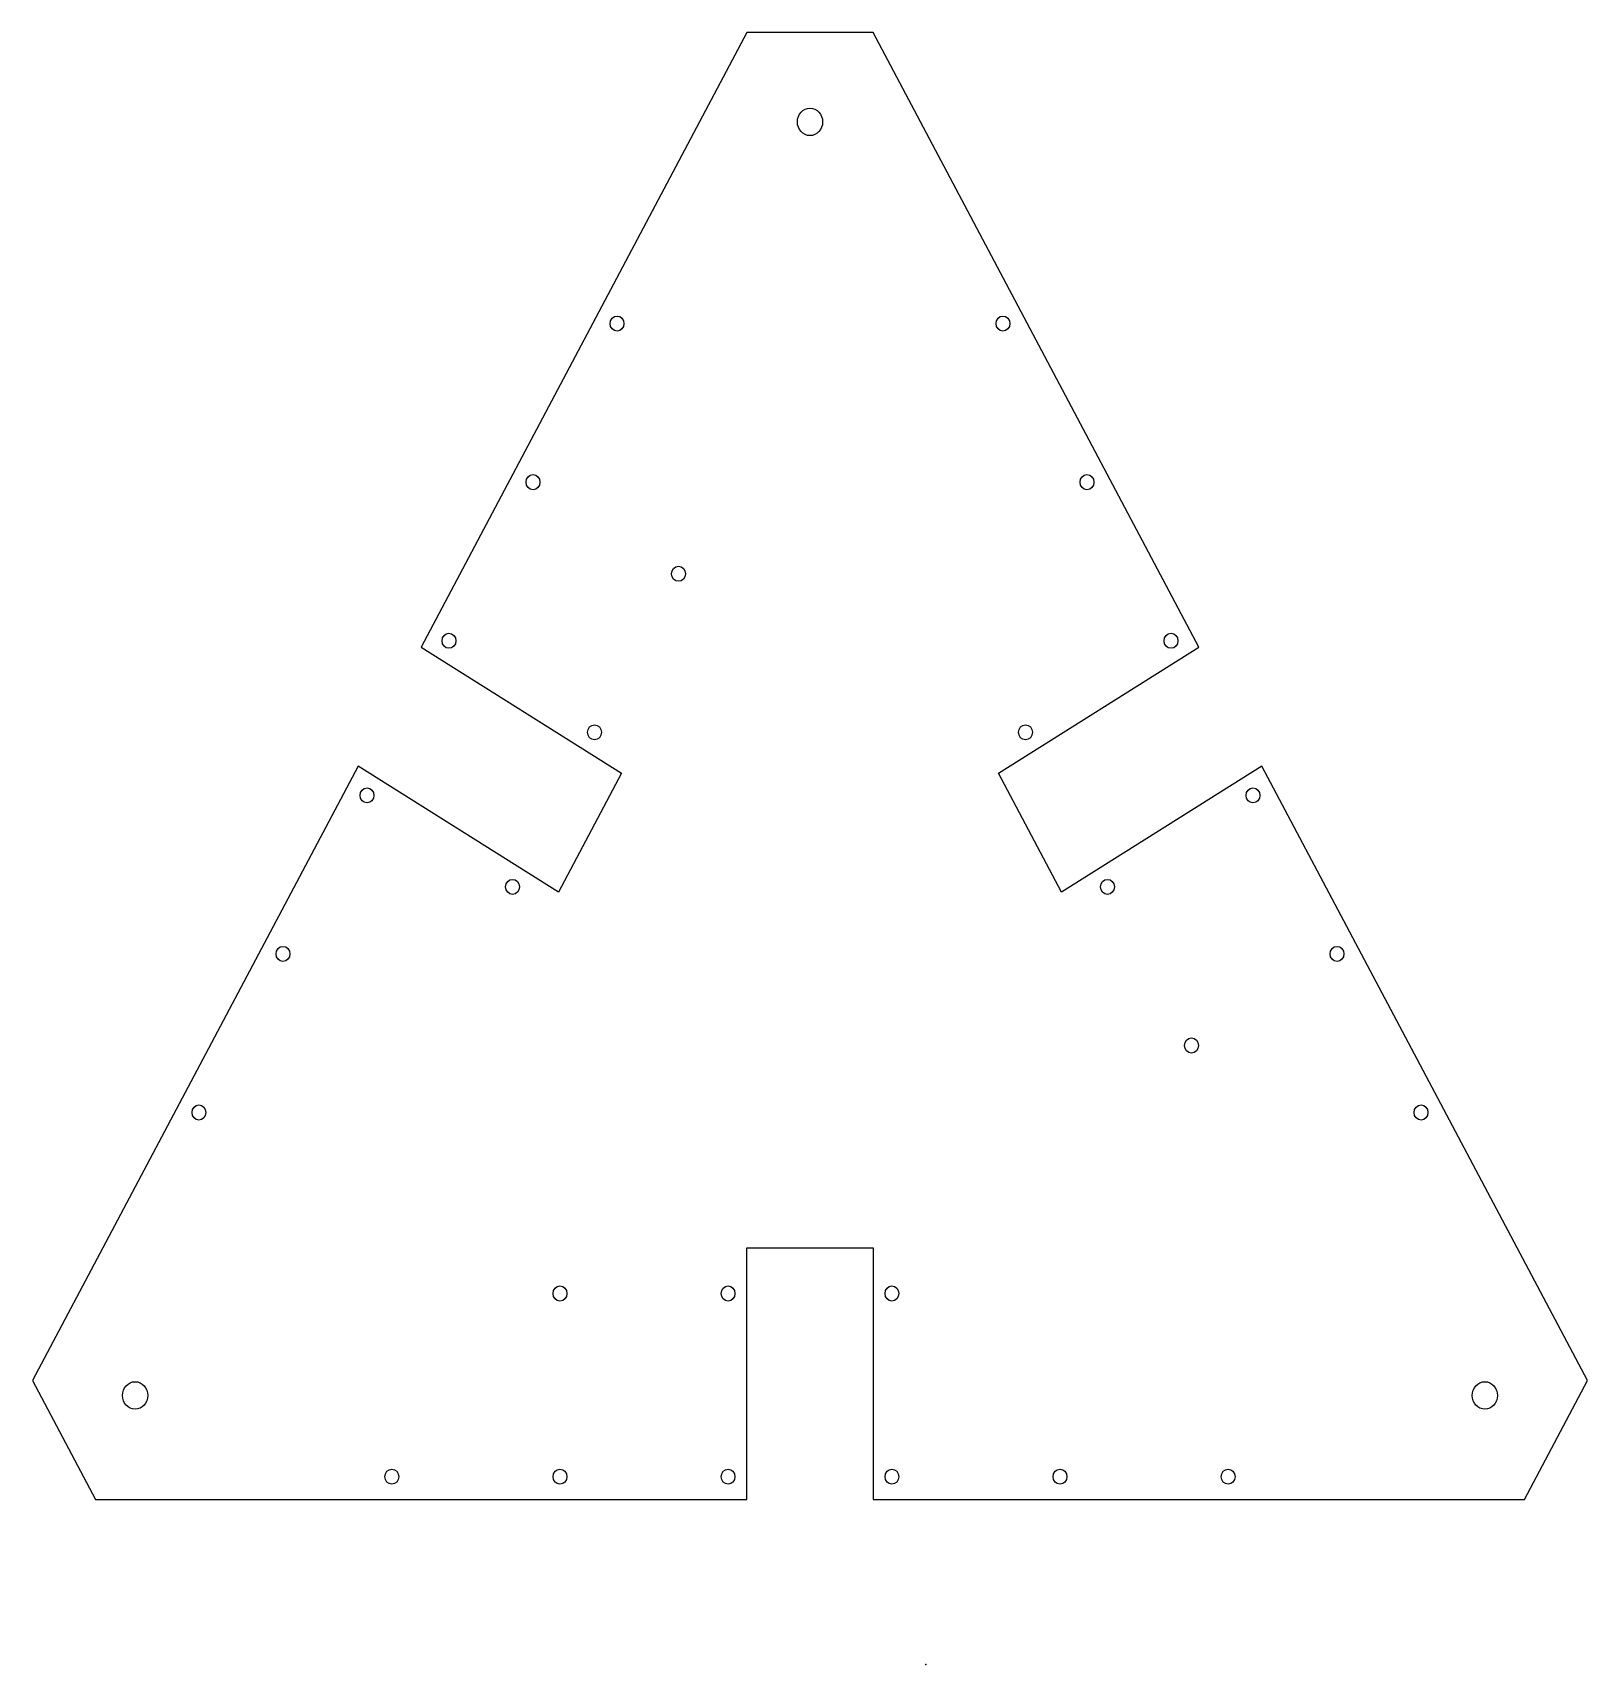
# Model space of a CAD drawing. Header units: centimetres. Extents: x -18.9 to 15.1, y 0 to 35.6.
import ezdxf

# ---------------------------------------------------------------- set-up
doc = ezdxf.new("R2010")
doc.units = ezdxf.units.CM
doc.header["$MEASUREMENT"] = 0
doc.layers.add('Wersja_finalna_brudna_blacha_dolna v2_Sketch1', color=7, linetype='Continuous')

msp = doc.modelspace()

# ---------------------------------------------------------------- linework, layer by layer
at = {"layer": 'Wersja_finalna_brudna_blacha_dolna v2_Sketch1'}
for p, q in [((-0.512, 35.643, 1.975), (-3.266, 35.643, 3.165)), ((6.602, 22.22, -1.1), (-0.512, 35.643, 1.975)), ((-3.266, 35.643, 3.165), (-10.38, 22.22, 6.24)), ((-10.38, 22.22, 6.24), (-6.008, 19.47, 4.35)), ((2.23, 19.47, 0.79), (6.602, 22.22, -1.1)), ((-11.757, 19.621, 6.835), (-18.871, 6.198, 9.91)), ((-7.385, 16.871, 4.946), (-11.757, 19.621, 6.835)), ((7.979, 19.621, -1.695), (3.606, 16.871, 0.195)), ((15.092, 6.198, -4.77), (7.979, 19.621, -1.695)), ((-6.008, 19.47, 4.35), (-7.385, 16.871, 4.946)), ((3.606, 16.871, 0.195), (2.23, 19.47, 0.79)), ((-3.266, 9.1, 3.165), (-0.512, 9.1, 1.975)), ((-3.266, 3.6, 3.165), (-3.266, 9.1, 3.165)), ((-0.512, 9.1, 1.975), (-0.512, 3.6, 1.975)), ((-18.871, 6.198, 9.91), (-17.494, 3.6, 9.315)), ((13.716, 3.6, -4.175), (15.092, 6.198, -4.77)), ((-17.494, 3.6, 9.315), (-3.266, 3.6, 3.165)), ((-0.512, 3.6, 1.975), (13.716, 3.6, -4.175))]:
    msp.add_line(p, q, dxfattribs=at)
at = {"layer": 'Wersja_finalna_brudna_blacha_dolna v2_Sketch1', "extrusion": (0.39676, 2.2e-15, 0.917922)}
for centre, radius in [((33.693, 2.754, 1.61), 0.3), ((29.287, 7.346, 1.61), 0.165), ((29.287, -1.838, 1.61), 0.165), ((25.823, 9.346, 1.61), 0.165), ((25.823, -3.838, 1.61), 0.165), ((23.823, 5.882, 1.61), 0.165), ((22.359, 11.346, 1.61), 0.165), ((20.359, 7.882, 1.61), 0.165), ((20.359, -2.374, 1.61), 0.165), ((18.982, 13.296, 1.61), 0.165), ((18.982, -7.788, 1.61), 0.165), ((16.982, 9.832, 1.61), 0.165), ((16.982, -4.324, 1.61), 0.165), ((15.518, 15.296, 1.61), 0.165), ((15.518, -9.788, 1.61), 0.165), ((13.518, -6.324, 1.61), 0.165), ((12.054, 17.296, 1.61), 0.165), ((12.054, -11.788, 1.61), 0.165), ((8.1, 8.704, 1.61), 0.165), ((8.1, 4.704, 1.61), 0.165), ((8.1, 0.804, 1.61), 0.165), ((5.874, 18.815, 1.61), 0.3), ((5.874, -13.307, 1.61), 0.3), ((4.1, 12.704, 1.61), 0.165), ((4.1, 8.704, 1.61), 0.165), ((4.1, 4.704, 1.61), 0.165), ((4.1, 0.804, 1.61), 0.165), ((4.1, -3.196, 1.61), 0.165), ((4.1, -7.196, 1.61), 0.165)]:
    msp.add_circle(centre, radius, dxfattribs=at)
at = {"layer": 'Wersja_finalna_brudna_blacha_dolna v2_Sketch1', "extrusion": (0.39676, 2.1e-15, 0.917922)}
msp.add_circle((22.359, -5.838, 1.61), 0.165, dxfattribs=at)
at = {"layer": 'Wersja_finalna_brudna_blacha_dolna v2_Sketch1'}
msp.add_point((0.639, 0, 1.478), dxfattribs=at)

doc.saveas('drawing.dxf')
